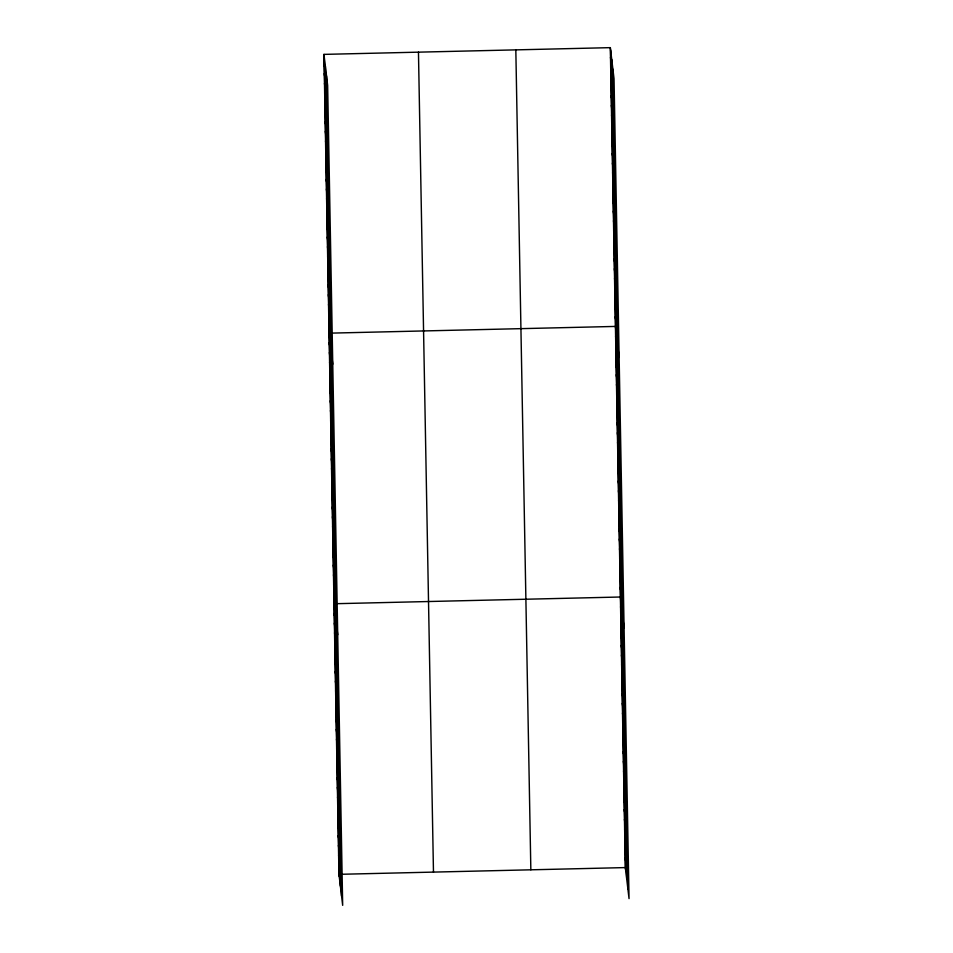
<?xml version="1.0" encoding="UTF-8"?>
<svg xmlns="http://www.w3.org/2000/svg" width="953" height="953" viewBox="0 0 953 953"><rect width="100%" height="100%" fill="white"/><g stroke="black" fill="none" stroke-linecap="round" stroke-linejoin="round"><path stroke-width="1.43" d="M323.96 54.381L327.653 85.413L342.675 905.35L338.97 874.33L323.96 54.381L610.325 47.65L614.03 78.67L629.04 898.619L625.347 867.587L610.325 47.65M338.97 874.33L625.347 867.587M610.504 57.263L610.778 59.515M610.682 66.877L610.944 69.128M610.861 76.49L611.123 78.742M611.028 86.104L611.302 88.355M611.207 95.717L611.481 97.968M611.385 105.33L611.659 107.582M611.564 114.944L611.826 117.195M611.743 124.557L612.005 126.809M611.909 134.17L612.183 136.422M612.088 143.784L612.362 146.035M612.267 153.397L612.529 155.649M612.445 163.011L612.708 165.262M612.612 172.624L612.886 174.875M612.791 182.237L613.065 184.489M612.97 191.851L613.244 194.102M613.148 201.464L613.41 203.716M613.327 211.078L613.589 213.329M613.494 220.691L613.768 222.942M613.672 230.304L613.946 232.556M613.851 239.906L614.113 242.169M614.03 249.519L614.292 251.771M614.197 259.133L614.471 261.384M614.375 268.746L614.649 270.997M614.554 278.359L614.828 280.611M614.733 287.973L614.995 290.224M614.911 297.586L615.173 299.838M615.078 307.2L615.352 309.451M615.257 316.813L615.531 319.064M619.128 357.458L615.435 326.426L329.059 333.169L332.764 364.189M615.614 336.087L615.876 338.351M615.793 345.76L616.055 348.012M615.96 355.421L616.234 357.673M616.138 365.082L616.412 367.334M616.317 374.743L616.591 376.995M616.496 384.416L616.77 386.668M616.674 394.077L616.936 396.329M616.853 403.738L617.115 405.99M617.032 413.399L617.294 415.651M617.199 423.061L617.473 425.312M617.377 432.733L617.651 434.985M617.556 442.395L617.83 444.646M617.735 452.056L618.009 454.307M617.913 461.717L618.175 463.968M618.092 471.378L618.354 473.629M618.271 481.051L618.533 483.302M618.437 490.712L618.711 492.963M618.616 500.373L618.89 502.624M618.795 510.034L619.069 512.285M618.973 519.707L619.247 521.958M619.152 529.368L619.414 531.619M619.331 539.029L619.593 541.28M619.51 548.69L619.772 550.941M619.676 558.351L619.95 560.602M619.855 568.024L620.129 570.275M620.034 577.685L620.308 579.936M620.212 587.346L620.474 589.597M624.084 628.039L620.391 597.007L334.015 603.749L337.719 634.769M620.57 606.668L620.832 608.919M620.748 616.341L621.011 618.592M620.915 626.002L621.189 628.253M621.094 635.663L621.368 637.914M621.273 645.324L621.547 647.575M621.451 654.997L621.713 657.248M621.63 664.658L621.892 666.909M621.809 674.319L622.071 676.57M621.987 683.98L622.249 686.231M622.154 693.641L622.428 695.893M622.333 703.314L622.607 705.565M622.512 712.975L622.785 715.226M622.69 722.636L622.952 724.888M622.869 732.297L623.131 734.549M623.048 741.958L623.31 744.21M623.214 751.631L623.488 753.883M623.393 761.292L623.667 763.544M623.572 770.953L623.846 773.205M623.75 780.614L624.024 782.866M623.929 790.287L624.191 792.539M624.108 799.948L624.37 802.2M624.286 809.609L624.549 811.861M624.453 819.27L624.727 821.522M624.632 828.931L624.906 831.183M624.811 838.604L625.085 840.856M624.989 848.265L625.263 850.517M625.168 857.926L625.43 860.178M324.127 63.994L324.401 66.245M324.306 73.607L324.58 75.859M324.485 83.221L324.759 85.472M324.663 92.834L324.925 95.086M324.842 102.447L325.104 104.699M325.009 112.061L325.283 114.312M325.187 121.674L325.461 123.926M325.366 131.288L325.628 133.539M325.545 140.901L325.807 143.153M325.712 150.514L325.986 152.766M325.89 160.128L326.164 162.379M326.069 169.741L326.343 171.993M326.248 179.355L326.51 181.606M326.426 188.968L326.688 191.219M326.593 198.581L326.867 200.833M326.772 208.195L327.046 210.446M326.95 217.808L327.213 220.06M327.129 227.422L327.391 229.673M327.296 237.035L327.57 239.286M327.475 246.648L327.749 248.9M327.653 256.262L327.927 258.513M327.832 265.875L328.094 268.127M328.011 275.488L328.273 277.74M328.177 285.102L328.451 287.353M328.356 294.715L328.63 296.967M328.535 304.329L328.797 306.58M328.714 313.942L328.976 316.193M328.88 323.555L329.154 325.807M329.238 342.83L329.512 345.081M329.416 352.491L329.678 354.742M329.595 362.152L329.857 364.403M329.774 371.813L330.036 374.064M329.941 381.486L330.214 383.737M330.119 391.147L330.393 393.398M330.298 400.808L330.572 403.059M330.477 410.469L330.751 412.72M330.655 420.13L330.917 422.393M330.834 429.803L331.096 432.054M331.013 439.464L331.275 441.715M331.179 449.125L331.453 451.377M331.358 458.786L331.632 461.038M331.537 468.459L331.811 470.711M331.715 478.12L331.989 480.372M331.894 487.781L332.156 490.033M332.073 497.442L332.335 499.694M332.252 507.103L332.514 509.355M332.418 516.776L332.692 519.028M332.597 526.437L332.871 528.689M332.776 536.098L333.05 538.35M332.954 545.759L333.228 548.011M333.133 555.42L333.395 557.672M333.312 565.093L333.574 567.345M333.49 574.754L333.753 577.006M333.657 584.415L333.931 586.667M333.836 594.076L334.11 596.328M334.193 613.41L334.467 615.662M334.372 623.071L334.634 625.323M334.551 632.732L334.813 634.984M334.729 642.393L334.991 644.645M334.896 652.066L335.17 654.318M335.075 661.727L335.349 663.979M335.253 671.389L335.527 673.64M335.432 681.05L335.706 683.301M335.611 690.711L335.873 692.962M335.79 700.384L336.052 702.635M335.968 710.045L336.23 712.296M336.135 719.706L336.409 721.957M336.314 729.367L336.588 731.618M336.492 739.04L336.766 741.291M336.671 748.701L336.933 750.952M336.85 758.362L337.112 760.613M337.028 768.023L337.291 770.274M337.207 777.684L337.469 779.935M337.374 787.357L337.648 789.608M337.553 797.018L337.827 799.269M337.731 806.679L338.005 808.93M337.91 816.34L338.172 818.591M338.089 826.001L338.351 828.252M338.267 835.674L338.529 837.925M338.434 845.335L338.708 847.586M338.613 854.996L338.887 857.247M338.791 864.657L339.065 866.908M612.898 69.176L627.908 889.125M611.731 59.396L626.74 879.333M610.599 49.901L625.609 869.839M515.823 49.878L530.845 869.815M418.462 52.165L433.472 872.102M326.522 75.918L341.543 895.856M325.354 66.126L340.376 886.076M324.223 56.632L339.244 876.581"/></g></svg>
